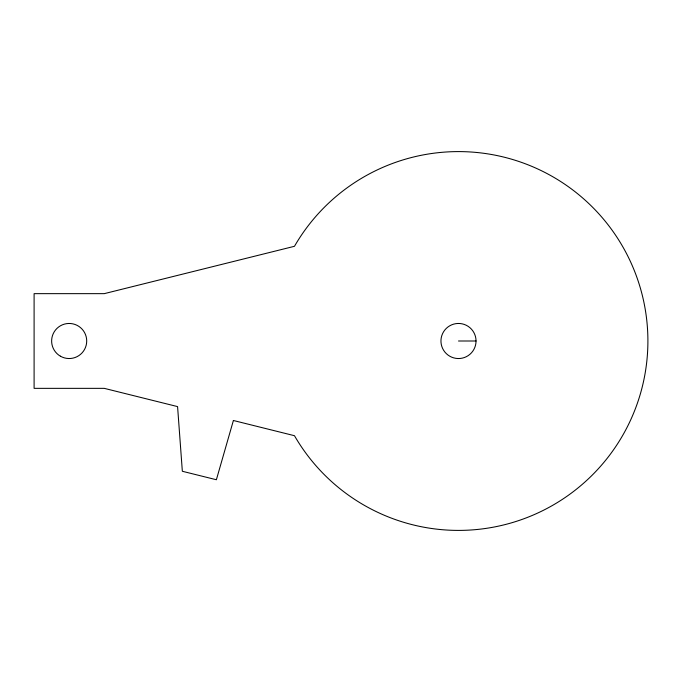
<?xml version="1.0" encoding="UTF-8"?>
<svg xmlns="http://www.w3.org/2000/svg" width="682" height="682" viewBox="0 0 682 682"><rect width="100%" height="100%" fill="white"/><g stroke="black" fill="none" stroke-linecap="round" stroke-linejoin="round"><path stroke-width="1.02" d="M458.5 341L476.036 341A17.536 17.536 0 0 1 449.728 356.192A17.536 17.536 0 0 1 449.728 325.808A17.536 17.536 0 0 1 476.036 341M233.397 420.496L216.382 479.744L182.341 471.271L177.576 406.6L104.252 388.348L34.1 388.348L34.1 293.652L104.252 293.652L294.471 246.296A189.4 189.4 0 0 1 580.246 195.913A189.4 189.4 0 0 1 580.246 486.087A189.4 189.4 0 0 1 294.471 435.704L233.397 420.496M60.408 356.192A17.536 17.536 0 0 0 86.708 341A17.536 17.536 0 0 0 60.408 325.808A17.536 17.536 0 0 0 60.408 356.192"/></g></svg>
